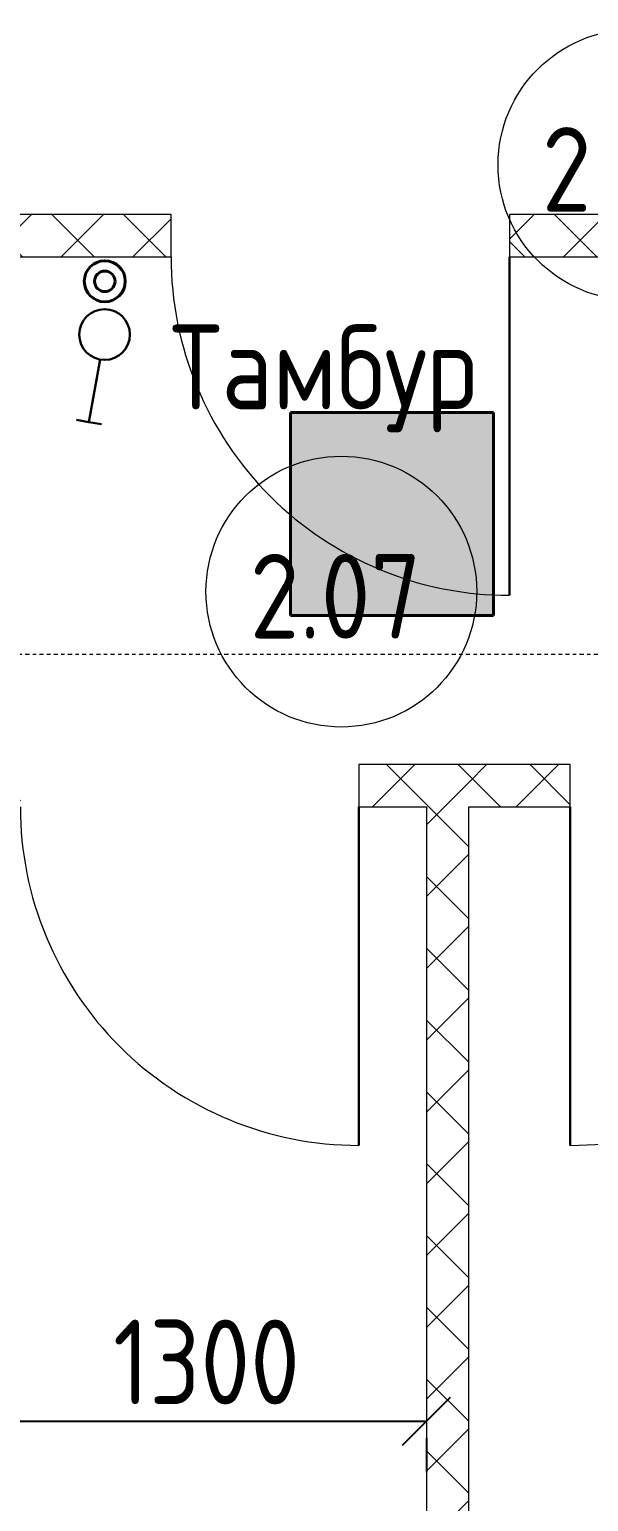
# Model space of a CAD drawing. Header units: millimetres. Extents: x -174154 to -170572, y -111302 to -109817.
# Drawn here: x -174097.67 to -174081.15, y -110595.16 to -110551.67 of the extents above; entities that cross this region are included whole.
import ezdxf

# ---------------------------------------------------------------- set-up
doc = ezdxf.new("R2010")
doc.units = ezdxf.units.MM
doc.linetypes.add('ACAD_ISO02W100', pattern=[15, 12, -3])
doc.linetypes.add('ADSK_Линия сетки', pattern=[21, 12, -3, 3, -3])
doc.layers.get('Defpoints').update_dxf_attribs({"color": 70})
doc.layers.add('!Выключатели', color=200, linetype='Continuous')
for name, color, linetype, lineweight in [('!Освещение', 190, 'Continuous', 40), ('!Подложка', 252, 'ACAD_ISO02W100', 25), ('Двери', 7, 'Continuous', 18), ('Марки помещений', 7, 'Continuous', 18), ('Оси', 7, 'Continuous', 9), ('Панель', 7, 'Continuous', 18), ('Размеры', 7, 'Continuous', 9), ('Стены разрез', 7, 'Continuous', 40), ('Электрика', 7, 'Continuous', 40)]:
    doc.layers.add(name, color=color, linetype=linetype, lineweight=lineweight)
doc.styles.add('GOST Common', font='GOST Common.ttf', dxfattribs={"width": 0.9, "height": 250})
doc.dimstyles.new('ADSK_Проверочный', dxfattribs={"dimscale": 304.8, "dimtxt": 251.4287490705518, "dimasz": 0.4639107611548557, "dimexe": 0.4921259842519685, "dimexo": 0.4921259842519685, "dimgap": 0.1640419947506562, "dimtad": 1, "dimdec": 0, "dimdsep": 46, "dimtxsty": 'GOST Common', "dimblk1": 'OBLIQUE', "dimblk2": 'OBLIQUE', "dimsah": 1, "dimcen": 0.09, "dimazin": 0, "dimtfac": 1, "dimtdec": 4, "dimtix": 1, "dimtmove": 0, "dimatfit": 3, "dimfxl": 1, "dimtvp": 1, "dimtolj": 1, "dimtzin": 0, "dimarcsym": 2})
pattern_1 = [(45, (30280.00000000015, 12304.99999999978), (-106.0660171779821, 106.0660171779821), []), (135, (30280.00000000015, 12304.99999999978), (-106.0660171779821, -106.0660171779821), [])]

# ---------------------------------------------------------------- blocks, each defined once
blk = doc.blocks.new('*U228')
at = {"layer": 'Электрика', "true_color": 0xffffff}
h = blk.add_hatch(color=7, dxfattribs=at)
h.dxf.hatch_style = 1
h.paths.add_polyline_path([(3.024999999998727, 3.025000000000002), (3.025000000000546, -3.024999999999999), (-3.024999999999636, -3.024999999999999), (-3.024999999999636, 3.025000000000002)])
at = {"layer": 'Электрика', "color": 5}
for p, q in [((-3.024999999999636, -3.024999999999999), (-3.024999999999636, 3.025000000000002)), ((-3.024999999999636, 3.025000000000002), (3.024999999998727, 3.025000000000002)), ((3.024999999998727, 3.025000000000002), (3.025000000000546, -3.024999999999999)), ((-3.024999999999636, -3.024999999999999), (3.025000000000546, -3.024999999999999))]:
    blk.add_line(p, q, dxfattribs=at)
blk = doc.blocks.new('*U245')
at = {"color": 0, "linetype": 'ByBlock', "lineweight": -2}
for points in [[(0.3420201433256692, -0.9396926207859071), (1.197070501639845, -3.288924172750681)], [(0.727224191246891, -3.459934244413513), (1.197070501639845, -3.288924172750681)], [(1.197070501639845, -3.288924172750681), (1.666916812032799, -3.117914101087843)]]:
    blk.add_lwpolyline(points, dxfattribs=at)
blk.add_circle((0, 0), 1, dxfattribs=at)
blk = doc.blocks.new('AC_Дверь_Однопольная_ДеревяннаяНаружная_ГОСТ24698-81 - 960х2080h Г-799396-В_АР_ПЭ_02 Этаж')
at = {"layer": 'Панель', "lineweight": 30}
blk.add_line((-500.0000000000111, 62.5000000009599), (-500.0000000000111, 1062.50000000096), dxfattribs=at)
at = {"layer": 'Панель'}
blk.add_arc((-500.000000000011, 62.5000000009599), 1000.000000000001, 3.180554681463517e-14, 90.00000000000017, dxfattribs=at)
blk = doc.blocks.new('AC_Дверь_Однопольная_ДеревяннаяНаружная_ГОСТ24698-81 - 960х2080h ГЛ-799317-В_АР_ПЭ_02 Этаж')
at = {"layer": 'Панель', "lineweight": 30}
blk.add_line((499.9999999999943, 62.50000000096315), (499.9999999999943, 1062.500000000963), dxfattribs=at)
at = {"layer": 'Панель'}
blk.add_arc((499.9999999999942, 62.50000000096315), 999.9999999999992, 89.99999999999987, 180, dxfattribs=at)
blk = doc.blocks.new('ADSK_Марка_Помещение_2_ГОСТ21-501-2011 - Имя и Категория-86712-В_АР_ПЭ_02 Этаж')
at = {"layer": 'Марки помещений'}
blk.add_circle((1.928857696959173e-16, -1.244575859722303e-16), 4.000000000000004, dxfattribs=at)
blk = doc.blocks.new('_Oblique')
at = {"color": 0, "linetype": 'ByBlock', "lineweight": -2}
blk.add_line((-0.5, -0.5), (0.5, 0.5), dxfattribs=at)
blk = doc.blocks.new('*D518')
at = {"layer": 'Defpoints', "color": 0, "transparency": 16777216}
for p in [(2801.010066113784, 3375.041158525184), (4101.01006611378, 3299.951123600333), (4101.01006611378, 3199.966224740556)]:
    blk.add_point(p, dxfattribs=at)
at = {"layer": 'Размеры', "color": 0, "lineweight": -2, "transparency": 16777216}
for p, q in [((2801.010066113784, 3225.041158525184), (2801.010066113784, 3049.966224740556)), ((2801.010066113784, 3199.966224740556), (4101.01006611378, 3199.966224740556)), ((4101.01006611378, 3149.951123600333), (4101.01006611378, 3049.966224740556))]:
    blk.add_line(p, q, dxfattribs=at)
at = {"layer": 'Размеры', "color": 0, "lineweight": -2, "transparency": 16777216, "xscale": 141.4, "yscale": 141.4, "zscale": 141.4, "rotation": 180}
blk.add_blockref('_Oblique', (2801.010066113784, 3199.966224740556), dxfattribs=at)
at = {"layer": 'Размеры', "color": 0, "lineweight": -2, "transparency": 16777216, "xscale": 141.4, "yscale": 141.4, "zscale": 141.4}
blk.add_blockref('_Oblique', (4101.01006611378, 3199.966224740556), dxfattribs=at)
at = {"layer": 'Размеры', "color": 0, "lineweight": 20, "transparency": 16777216, "insert": (3451.010066113782, 3374.966224740556), "char_height": 250, "width": 700.5912940203172, "attachment_point": 5, "style": 'GOST Common'}
blk.add_mtext('\\A1;1300', dxfattribs=at)
blk = doc.blocks.new('Расп.кор.')
at = {"layer": 'Электрика', "lineweight": 40}
for radius in [0.6052509563797912, 0.3033444430485588]:
    blk.add_circle((0, 0), radius, dxfattribs=at)
blk = doc.blocks.new('A$C02fe7d8c')
at = {"layer": 'Стены разрез', "lineweight": 20, "true_color": 0x636466}
h = blk.add_hatch(dxfattribs=at)
h.set_pattern_fill('FP_1', color=251, style=0, pattern_type=2)
h.set_pattern_definition(pattern_1)
h.paths.add_polyline_path([(12807.49999999998, 6639.999999999824), (12807.49999999998, 6764.999999999823), (12207.49999999998, 6764.999999999823), (12207.49999999998, 6639.999999999834)])
h.paths.add_polyline_path([(11207.49999999998, 6639.999999999834), (11207.49999999998, 6764.999999999831), (4346.265622746807, 6764.999999999857), (4346.265622746807, 6639.999999999851), (9896.265622746814, 6639.999999999834)])
h.paths.add_polyline_path([(3125.215508849058, 6639.999999999859), (3346.265622746807, 6639.999999999859), (3346.265622746807, 6764.999999999857), (2554.999999999985, 6764.999999999857), (2554.999999999985, 6639.999999999859)])
h = blk.add_hatch(dxfattribs=at)
h.set_pattern_fill('FP_1', color=251, style=0, pattern_type=2)
h.set_pattern_definition(pattern_1)
h.paths.add_polyline_path([(4101.010066113759, 5014.82884408822), (4226.010066113762, 5014.82884408822), (4226.010066113762, 5139.828844088209), (3901.010066113751, 5139.828844088218), (3901.010066113751, 5014.82884408822)])
h.paths.add_polyline_path([(2901.010066113755, 5014.82884408822), (2901.010066113755, 5139.828844088218), (409.9999999999782, 5139.828844088226), (409.9999999999745, 5014.828844088229), (429.9999999999709, 5014.828844088229)])
h = blk.add_hatch(dxfattribs=at)
h.set_pattern_fill('FP_1', color=251, style=0, pattern_type=2)
h.set_pattern_definition(pattern_1)
h.paths.add_polyline_path([(7730.000127035004, 5014.828844088202), (7730.000127035008, 5139.828844088201), (5526.010066113766, 5139.828844088209), (5526.010066113766, 5014.828844088212), (6129.761989699655, 5014.828844088212)])
h.paths.add_polyline_path([(4526.010066113762, 5014.828844088212), (4526.010066113766, 5139.828844088209), (4226.010066113762, 5139.828844088209), (4226.010066113762, 5014.82884408822)])
h = blk.add_hatch(dxfattribs=at)
h.set_pattern_fill('FP_1', color=251, style=0, pattern_type=2)
h.set_pattern_definition(pattern_1)
h.paths.add_polyline_path([(4101.010066113751, 409.9999999999854), (4226.010066113751, 409.9999999999854), (4226.010066113762, 5014.82884408822), (4101.010066113759, 5014.82884408822), (4101.010066113755, 429.99999999998)])
at = {"layer": 'Оси', "linetype": 'ADSK_Линия сетки'}
blk.add_line((32579.65973424556, 5465.000000000945), (-1856.358330931376, 5465.000000001057), dxfattribs=at)
at = {"layer": 'Стены разрез', "color": 251, "lineweight": 20, "true_color": 0x636466}
for p, q in [((3346.265622746832, 6764.99999999986), (2555.000000000011, 6764.999999999864)), ((3346.265622746832, 6639.99999999986), (3346.265622746832, 6764.99999999986)), ((11207.5, 6764.999999999835), (4346.265622746832, 6764.999999999857)), ((4346.265622746832, 6764.999999999857), (4346.265622746832, 6639.999999999857)), ((2555.000000000011, 6639.999999999864), (3346.265622746832, 6639.99999999986)), ((4346.265622746832, 6639.999999999857), (5621.265622746829, 6639.999999999854)), ((4526.010066113791, 5139.828844088218), (3901.010066113784, 5139.82884408822)), ((3901.010066113784, 5139.82884408822), (3901.010066113784, 5014.82884408822)), ((4526.010066113788, 5014.828844088218), (4526.010066113791, 5139.828844088218)), ((3901.010066113784, 5014.82884408822), (4101.010066113784, 5014.828844088219)), ((4101.010066113784, 5014.82884408822), (4101.010066113777, 429.9999999999873)), ((4226.01006611378, 429.9999999998799), (4226.010066113788, 5014.828844088219)), ((4226.010066113788, 5014.828844088219), (4526.010066113788, 5014.828844088218))]:
    blk.add_line(p, q, dxfattribs=at)
at = {"layer": 'Двери', "color": 251, "lineweight": 20, "true_color": 0x636466, "rotation": 180}
for name, p in [('AC_Дверь_Однопольная_ДеревяннаяНаружная_ГОСТ24698-81 - 960х2080h Г-799396-В_АР_ПЭ_02 Этаж', (3846.265622746825, 6702.499999999859)), ('AC_Дверь_Однопольная_ДеревяннаяНаружная_ГОСТ24698-81 - 960х2080h Г-799396-В_АР_ПЭ_02 Этаж', (3401.010066113777, 5077.328844088221)), ('AC_Дверь_Однопольная_ДеревяннаяНаружная_ГОСТ24698-81 - 960х2080h ГЛ-799317-В_АР_ПЭ_02 Этаж', (5026.01006611378, 5077.328844088217))]:
    blk.add_blockref(name, p, dxfattribs=at)
at = {"layer": 'Марки помещений', "color": 251, "lineweight": 20, "true_color": 0x636466, "xscale": 99.99999999999993, "yscale": 99.99999999999993, "zscale": 99.99999999999993}
for p in [(4712.623655522762, 6911.85692363702), (3849.523655522764, 5650.962954221065)]:
    blk.add_blockref('ADSK_Марка_Помещение_2_ГОСТ21-501-2011 - Имя и Категория-86712-В_АР_ПЭ_02 Этаж', p, dxfattribs=at)
at = {"layer": 'Марки помещений', "color": 251, "lineweight": 20, "true_color": 0x636466, "char_height": 249.9999999999997, "attachment_point": 1, "style": 'GOST Common'}
for s, insert, width in [('2.27', (4442.010382396351, 7023.249015232307), 663.7972499999995), ('Тамбур', (3343.56038239635, 6439.628809090933), 1233.797062499999), ('2.07', (3578.910382396352, 5762.355045816351), 663.7972499999995)]:
    blk.add_mtext(s, dxfattribs=dict(at, insert=insert, width=width))
at = {"layer": 'Размеры', "color": 251, "lineweight": 20, "true_color": 0x636466}
dim = blk.add_linear_dim(base=(4101.01006611378, 3199.966224740556), p1=(2801.010066113784, 3375.041158525184), p2=(4101.01006611378, 3299.951123600333), dimstyle='ADSK_Проверочный', override={"dimpost": '<>', "dimfxl": 1302.166853112537}, dxfattribs=at)
dim.commit()
dim.dimension.update_dxf_attribs({"geometry": '*D518', "text_midpoint": (3451.010066113782, 3374.966224740556)})

msp = doc.modelspace()

# ---------------------------------------------------------------- block references
at = {"layer": '!Выключатели', "lineweight": 30, "xscale": 0.7500000000000001, "yscale": 0.7500000000000001, "zscale": 0.7500000000000001, "rotation": 329.8735010370157}
msp.add_blockref('*U245', (-174095.451391613, -110560.6832086777), dxfattribs=at)
at = {"layer": '!Освещение', "color": 18, "lineweight": 9, "true_color": 0x000000, "xscale": 0.9917355371882407, "yscale": 0.9917355371882407, "zscale": 0.9917355371882407}
msp.add_blockref('*U228', (-174086.9561669125, -110565.9863768934), dxfattribs=at)
at = {"layer": '!Подложка', "ltscale": 20, "xscale": 0.01, "yscale": 0.01, "zscale": 0.01}
msp.add_blockref('A$C02fe7d8c', (-174126.9501441634, -110624.7877293258), dxfattribs=at)
at = {"layer": 'Электрика', "rotation": 90}
msp.add_blockref('Расп.кор.', (-174095.4446546872, -110559.1097232797), dxfattribs=at)

doc.saveas('drawing.dxf')
